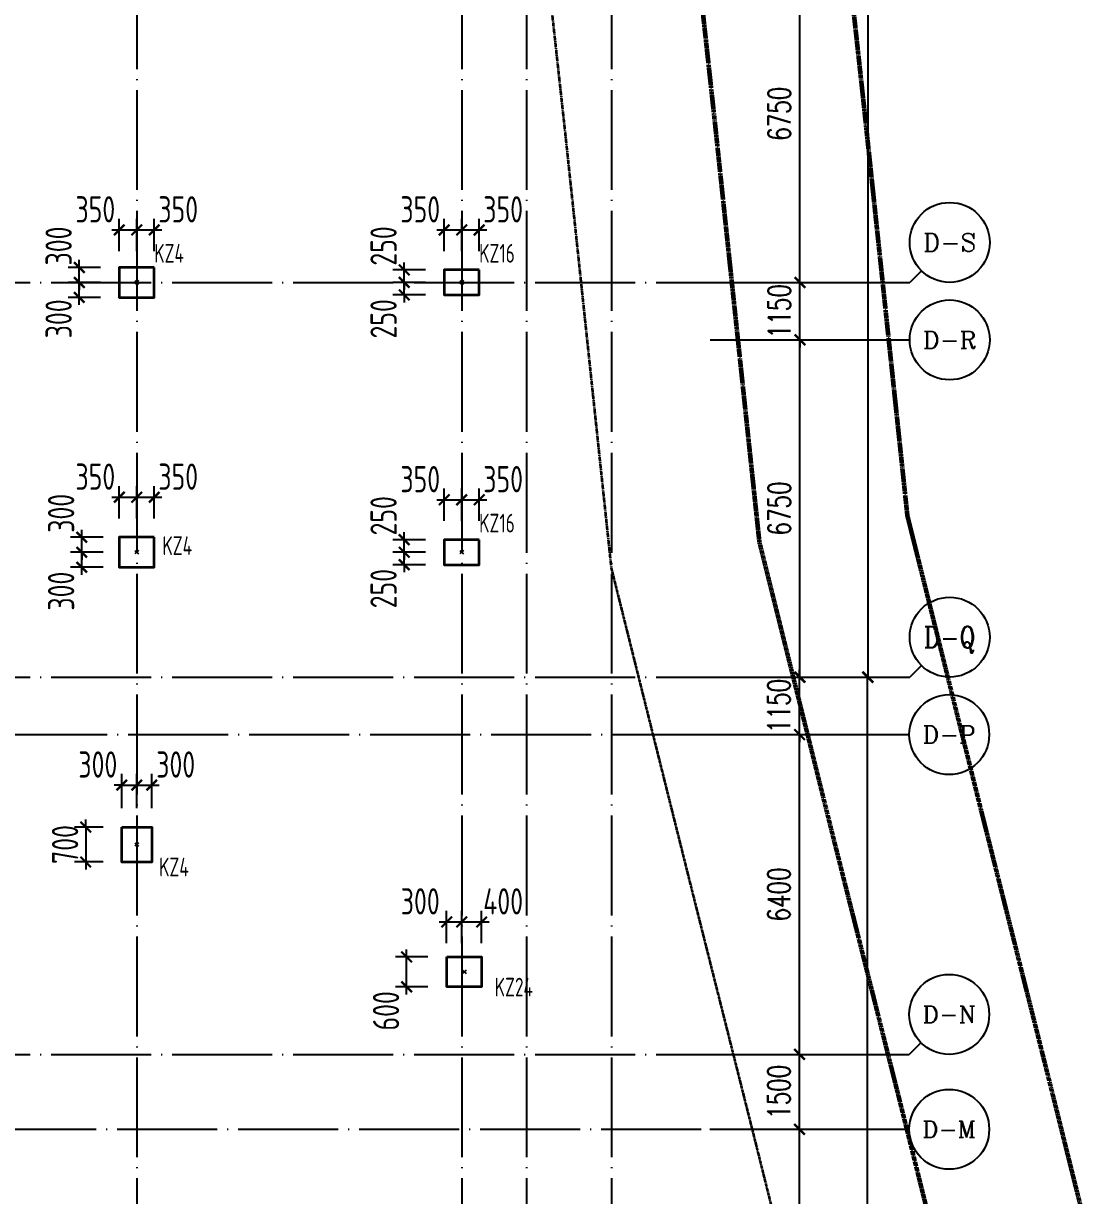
# Model space of a CAD drawing. Header units: millimetres. Extents: x 1089227 to 13101469, y 618865 to 10240562.
# Drawn here: x 1885669 to 1907056, y 4879936 to 4903395 of the extents above; entities that cross this region are included whole.
import ezdxf
from ezdxf.enums import TextEntityAlignment as Align

# ---------------------------------------------------------------- set-up
doc = ezdxf.new("R2010")
doc.units = ezdxf.units.MM
doc.header["$LTSCALE"] = 1000
doc.header["$PDMODE"] = 3
doc.header["$PDSIZE"] = 200
for name, pattern in [('A09-G-CTRL-用地红线+建筑退线_设计区$0$A02-G-MAIN-用地红线+退线_设计区$0$Redline1', [20, 10, -2, 2, -2, 2, -2]), ('A09-G-CTRL-用地红线+建筑退线_设计区$0$Controlline1', [12.8, 8, -1.6, 1.6, -1.6]), ('DOTE', [2.42, 2, -0.2, 0.02, -0.2])]:
    doc.linetypes.add(name, pattern=pattern)
doc.layers.get('0').update_dxf_attribs({"linetype": 'CONTINUOUS'})
doc.layers.get('Defpoints').update_dxf_attribs({"linetype": 'CONTINUOUS'})
for name, color, linetype, lineweight in [('A09-G-CTRL-用地红线+建筑退线_设计区$0$Z-REDL(用地红线)', 10, 'CONTINUOUS', 60), ('A09-G-CTRL-用地红线+建筑退线_设计区$0$Z-REDL-CTRL(建筑控制线)', 40, 'CONTINUOUS', 35), ('S-COLU', 30, 'CONTINUOUS', 0)]:
    doc.layers.add(name, color=color, linetype=linetype, lineweight=lineweight)
for name, color, linetype in [('AXIS', 3, 'CONTINUOUS'), ('AXIS_TEXT', 7, 'CONTINUOUS'), ('COLU_DIM', 3, 'CONTINUOUS'), ('COLU_NUM', 7, 'CONTINUOUS'), ('DOTE', 1, 'DOTE'), ('LWK-轴线-编号', 7, 'CONTINUOUS'), ('PUB_DIM', 3, 'CONTINUOUS'), ('单形心', 4, 'CONTINUOUS')]:
    doc.layers.add(name, color=color, linetype=linetype)
doc.styles.add('_TCH_AXIS', font='COMPLEX', dxfattribs={"bigfont": 'AllInOneBig.shx'})
doc.styles.add('_TCH_DIM_T3', font='SIMPLEX', dxfattribs={"width": 0.705882, "bigfont": 'AllInOneBig.shx'})
doc.styles.add('COMPLEX', font='COMPLEX', dxfattribs={"bigfont": 'AllInOneBig.shx'})
doc.styles.add('TSSD_Dimension', font='tssdeng.shx', dxfattribs={"width": 0.75, "bigfont": 'Hztxt.shx'})
doc.styles.add('TSSD_Label', font='Tssdeng.shx', dxfattribs={"width": 0.7, "bigfont": 'hztxt.shx'})
doc.dimstyles.new('_TCH_ARCH&&150', dxfattribs={"dimtxt": 446.25, "dimasz": 150, "dimexe": 375, "dimexo": 450, "dimgap": 189.375, "dimtad": 1, "dimdec": 0, "dimzin": 0, "dimdsep": 46, "dimtxsty": '_TCH_DIM_T3', "dimblk": 'ARCHTICK', "dimcen": 0.09, "dimclrt": 7, "dimazin": 2, "dimtfac": 1, "dimtdec": 0, "dimtix": 1, "dimtmove": 2, "dimatfit": 3, "dimfxl": 0, "dimtolj": 1, "dimtzin": 0, "dimarcsym": 0})
doc.dimstyles.new('TSSD_150_150', dxfattribs={"dimtxt": 525, "dimasz": 150, "dimexe": 225, "dimexo": 375, "dimgap": 150, "dimtad": 1, "dimdec": 0, "dimzin": 0, "dimdsep": 46, "dimtxsty": 'TSSD_Dimension', "dimblk": 'ARCHTICK', "dimblk1": 'ARCHTICK', "dimblk2": 'ARCHTICK', "dimcen": 0, "dimdle": 150, "dimclrt": 7, "dimadec": 0, "dimazin": 0, "dimtfac": 1, "dimtdec": 0, "dimtix": 1, "dimtmove": 2, "dimatfit": 3, "dimfxl": 0, "dimtolj": 1, "dimtzin": 0, "dimarcsym": 0})

# ---------------------------------------------------------------- blocks, each defined once
blk = doc.blocks.new('0323最综用地红线')
at = {"layer": 'A09-G-CTRL-用地红线+建筑退线_设计区$0$Z-REDL(用地红线)', "color": 1, "linetype": 'A09-G-CTRL-用地红线+建筑退线_设计区$0$A02-G-MAIN-用地红线+退线_设计区$0$Redline1', "ltscale": 0.0005}
for points in [[(8336291, 3619275), (8336618, 3616287), (8337494, 3608020), (8338970, 3602117), (8340239, 3597081), (8341550, 3591838), (8335781, 3582877), (8330535, 3581969), (8326294, 3581161), (8323721, 3580638), (8320774, 3580023)], [(8333308, 3618959), (8333635, 3615966), (8334533, 3607495), (8336060, 3601387), (8337330, 3596350), (8338325, 3592370), (8333971, 3585609), (8329999, 3584921), (8325714, 3584105), (8323115, 3583577), (8320150, 3582957), (8318566, 3582613), (8317232, 3582321), (8316203, 3582087), (8313986, 3581579), (8311482, 3580975), (8309963, 3580622)]]:
    blk.add_lwpolyline(points, dxfattribs=at)
at = {"layer": 'A09-G-CTRL-用地红线+建筑退线_设计区$0$Z-REDL-CTRL(建筑控制线)', "linetype": 'A09-G-CTRL-用地红线+建筑退线_设计区$0$Controlline1', "ltscale": 0.0005, "flags": 128}
blk.add_lwpolyline([(8299567, 3686108), (8326626, 3675265), (8336400, 3687495), (8338983, 3690878), (8341712, 3688883), (8341724, 3688834), (8348492, 3681996), (8336495, 3657264), (8335815, 3655857), (8334921, 3653765), (8334408, 3652495), (8333554, 3650188), (8332762, 3647815), (8332296, 3646270), (8331866, 3644682), (8331460, 3643007), (8331063, 3641145), (8330737, 3639422), (8330293, 3636480), (8330017, 3634043), (8329761, 3630317), (8329732, 3627942), (8329763, 3625708), (8329928, 3622644), (8330113, 3620704), (8330325, 3618642), (8330653, 3615645), (8331572, 3606971), (8333151, 3600656), (8334420, 3595620), (8335099, 3592902), (8332162, 3588340), (8329462, 3587873), (8325135, 3587049), (8322510, 3586515), (8319525, 3585891), (8317926, 3585544), (8316578, 3585249), (8315535, 3585011), (8313300, 3584499), (8310791, 3583894), (8309251, 3583537), (8305740, 3582637), (8303918, 3582156), (8302104, 3581668), (8299703, 3581012), (8297227, 3580315), (8295056, 3579682), (8292998, 3579074), (8290643, 3578358), (8288572, 3577710), (8287591, 3577398), (8286161, 3576940), (8284503, 3576401), (8282624, 3575767), (8281086, 3575247), (8278146, 3574222), (8273894, 3572680), (8272471, 3572149), (8271089, 3571640), (8267888, 3570407), (8264331, 3569000), (8260702, 3567515), (8258549, 3566609), (8254947, 3565066), (8252185, 3563832), (8250834, 3563232), (8249176, 3562470), (8247994, 3561930), (8245505, 3560754), (8242980, 3559544), (8239801, 3558013), (8237959, 3557076), (8235838, 3555996), (8233384, 3554698), (8228450, 3552051), (8226178, 3550787), (8222141, 3548504), (8215629, 3544667), (8213710, 3543497), (8193657, 3531175), (8180322, 3522990), (8166408, 3514440), (8156991, 3508658), (8151138, 3505062), (8142685, 3507267), (8121171, 3545747), (8120724, 3546549), (8120233, 3547383), (8119272, 3548967), (8118108, 3550752), (8117067, 3552244), (8115806, 3553970), (8115672, 3554140), (8146431, 3575790), (8162146, 3587599), (8162295, 3588125), (8199863, 3615253), (8204215, 3618404), (8231584, 3638167), (8260590, 3655826), (8295376, 3680010)], close=True, dxfattribs=at)
blk = doc.blocks.new('_AXISO')
blk.add_circle((0, 0), 0.5)
at = {"layer": 'AXIS_TEXT', "style": 'COMPLEX', "width": 1.041667}
blk.add_attdef('A', text='', height=0.56, dxfattribs=at).set_placement((-0.25, -0.28), (0.25, -0.28), align=Align.FIT)
blk = doc.blocks.new('_ArchTick')
at = {"color": 0, "linetype": 'ByBlock', "const_width": 0.3}
blk.add_lwpolyline([(-0.71, -0.71), (0.71, 0.71)], dxfattribs=at)
blk = doc.blocks.new('*D518')
at = {"layer": 'Defpoints', "color": 0, "transparency": 16777216}
for p in [(-418, 56050), (-241, 56050), (-418, 50550)]:
    blk.add_point(p, dxfattribs=at)
at = {"layer": 'PUB_DIM', "color": 0, "lineweight": -2, "transparency": 16777216}
for p, q in [((-241, 50550), (-241, 56050)), ((32, 56050), (134, 56050)), ((32, 50550), (134, 50550))]:
    blk.add_line(p, q, dxfattribs=at)
at = {"layer": 'PUB_DIM', "color": 0, "lineweight": -2, "transparency": 16777216, "xscale": 150, "yscale": 150, "zscale": 150}
for p, rotation in [((-241, 56050), 90), ((-241, 50550), 270)]:
    blk.add_blockref('_ArchTick', p, dxfattribs=dict(at, rotation=rotation))
at = {"layer": 'PUB_DIM', "color": 7, "transparency": 16777216, "insert": (-654, 53300), "char_height": 446.2, "attachment_point": 5, "rotation": 90, "style": '_TCH_DIM_T3'}
blk.add_mtext('\\A1;5500', dxfattribs=at)
blk = doc.blocks.new('*D519')
at = {"layer": 'Defpoints', "color": 0, "transparency": 16777216}
for p in [(-418, 57550), (-241, 57550), (-418, 56050)]:
    blk.add_point(p, dxfattribs=at)
at = {"layer": 'PUB_DIM', "color": 0, "lineweight": -2, "transparency": 16777216}
for p, q in [((-241, 56050), (-241, 57550)), ((32, 57550), (134, 57550)), ((32, 56050), (134, 56050))]:
    blk.add_line(p, q, dxfattribs=at)
at = {"layer": 'PUB_DIM', "color": 0, "lineweight": -2, "transparency": 16777216, "xscale": 150, "yscale": 150, "zscale": 150}
for p, rotation in [((-241, 57550), 90), ((-241, 56050), 270)]:
    blk.add_blockref('_ArchTick', p, dxfattribs=dict(at, rotation=rotation))
at = {"layer": 'PUB_DIM', "color": 7, "transparency": 16777216, "insert": (-654, 56800), "char_height": 446.2, "attachment_point": 5, "rotation": 90, "style": '_TCH_DIM_T3'}
blk.add_mtext('\\A1;1500', dxfattribs=at)
blk = doc.blocks.new('*D520')
at = {"layer": 'Defpoints', "color": 0, "transparency": 16777216}
for p in [(-418, 63950), (-241, 63950), (-418, 57550)]:
    blk.add_point(p, dxfattribs=at)
at = {"layer": 'PUB_DIM', "color": 0, "lineweight": -2, "transparency": 16777216}
for p, q in [((-241, 57550), (-241, 63950)), ((32, 63950), (134, 63950)), ((32, 57550), (134, 57550))]:
    blk.add_line(p, q, dxfattribs=at)
at = {"layer": 'PUB_DIM', "color": 0, "lineweight": -2, "transparency": 16777216, "xscale": 150, "yscale": 150, "zscale": 150}
for p, rotation in [((-241, 63950), 90), ((-241, 57550), 270)]:
    blk.add_blockref('_ArchTick', p, dxfattribs=dict(at, rotation=rotation))
at = {"layer": 'PUB_DIM', "color": 7, "transparency": 16777216, "insert": (-654, 60750), "char_height": 446.2, "attachment_point": 5, "rotation": 90, "style": '_TCH_DIM_T3'}
blk.add_mtext('\\A1;6400', dxfattribs=at)
blk = doc.blocks.new('*D521')
at = {"layer": 'Defpoints', "color": 0, "transparency": 16777216}
for p in [(-418, 65100), (-241, 65100), (-418, 63950)]:
    blk.add_point(p, dxfattribs=at)
at = {"layer": 'PUB_DIM', "color": 0, "lineweight": -2, "transparency": 16777216}
for p, q in [((-241, 65100), (-241, 65250)), ((-241, 63950), (-241, 65100)), ((32, 65100), (134, 65100)), ((-241, 63950), (-241, 63800)), ((32, 63950), (134, 63950))]:
    blk.add_line(p, q, dxfattribs=at)
at = {"layer": 'PUB_DIM', "color": 0, "lineweight": -2, "transparency": 16777216, "xscale": 150, "yscale": 150, "zscale": 150}
for p, rotation in [((-241, 65100), 270), ((-241, 63950), 90)]:
    blk.add_blockref('_ArchTick', p, dxfattribs=dict(at, rotation=rotation))
at = {"layer": 'PUB_DIM', "color": 7, "transparency": 16777216, "insert": (-654, 64525), "char_height": 446.2, "attachment_point": 5, "rotation": 90, "style": '_TCH_DIM_T3'}
blk.add_mtext('\\A1;1150', dxfattribs=at)
blk = doc.blocks.new('*D522')
at = {"layer": 'Defpoints', "color": 0, "transparency": 16777216}
for p in [(-408, 71850), (-232, 71850), (-408, 65100)]:
    blk.add_point(p, dxfattribs=at)
at = {"layer": 'PUB_DIM', "color": 0, "lineweight": -2, "transparency": 16777216}
for p, q in [((-232, 65100), (-232, 71850)), ((42, 71850), (143, 71850)), ((42, 65100), (143, 65100))]:
    blk.add_line(p, q, dxfattribs=at)
at = {"layer": 'PUB_DIM', "color": 0, "lineweight": -2, "transparency": 16777216, "xscale": 150, "yscale": 150, "zscale": 150}
for p, rotation in [((-232, 71850), 90), ((-232, 65100), 270)]:
    blk.add_blockref('_ArchTick', p, dxfattribs=dict(at, rotation=rotation))
at = {"layer": 'PUB_DIM', "color": 7, "transparency": 16777216, "insert": (-644, 68475), "char_height": 446.2, "attachment_point": 5, "rotation": 90, "style": '_TCH_DIM_T3'}
blk.add_mtext('\\A1;6750', dxfattribs=at)
blk = doc.blocks.new('*D523')
at = {"layer": 'Defpoints', "color": 0, "transparency": 16777216}
for p in [(-408, 73000), (-232, 73000), (-408, 71850)]:
    blk.add_point(p, dxfattribs=at)
at = {"layer": 'PUB_DIM', "color": 0, "lineweight": -2, "transparency": 16777216}
for p, q in [((-232, 73000), (-232, 73150)), ((-232, 71850), (-232, 73000)), ((42, 73000), (143, 73000)), ((-232, 71850), (-232, 71700)), ((42, 71850), (143, 71850))]:
    blk.add_line(p, q, dxfattribs=at)
at = {"layer": 'PUB_DIM', "color": 0, "lineweight": -2, "transparency": 16777216, "xscale": 150, "yscale": 150, "zscale": 150}
for p, rotation in [((-232, 73000), 270), ((-232, 71850), 90)]:
    blk.add_blockref('_ArchTick', p, dxfattribs=dict(at, rotation=rotation))
at = {"layer": 'PUB_DIM', "color": 7, "transparency": 16777216, "insert": (-644, 72425), "char_height": 446.2, "attachment_point": 5, "rotation": 90, "style": '_TCH_DIM_T3'}
blk.add_mtext('\\A1;1150', dxfattribs=at)
blk = doc.blocks.new('*D524')
at = {"layer": 'Defpoints', "color": 0, "transparency": 16777216}
for p in [(-408, 79750), (-232, 79750), (-408, 73000)]:
    blk.add_point(p, dxfattribs=at)
at = {"layer": 'PUB_DIM', "color": 0, "lineweight": -2, "transparency": 16777216}
for p, q in [((-232, 73000), (-232, 79750)), ((42, 79750), (143, 79750)), ((42, 73000), (143, 73000))]:
    blk.add_line(p, q, dxfattribs=at)
at = {"layer": 'PUB_DIM', "color": 0, "lineweight": -2, "transparency": 16777216, "xscale": 150, "yscale": 150, "zscale": 150}
for p, rotation in [((-232, 79750), 90), ((-232, 73000), 270)]:
    blk.add_blockref('_ArchTick', p, dxfattribs=dict(at, rotation=rotation))
at = {"layer": 'PUB_DIM', "color": 7, "transparency": 16777216, "insert": (-644, 76375), "char_height": 446.2, "attachment_point": 5, "rotation": 90, "style": '_TCH_DIM_T3'}
blk.add_mtext('\\A1;6750', dxfattribs=at)
blk = doc.blocks.new('*D398')
at = {"layer": 'Defpoints', "color": 0, "transparency": 16777216}
for p in [(-2027, 112500), (1129, 112500), (-2027, 65100)]:
    blk.add_point(p, dxfattribs=at)
at = {"layer": 'PUB_DIM', "color": 0, "lineweight": -2, "transparency": 16777216}
for p, q in [((-1577, 112500), (1504, 112500)), ((1129, 65100), (1129, 112500)), ((-1577, 65100), (1504, 65100))]:
    blk.add_line(p, q, dxfattribs=at)
at = {"layer": 'PUB_DIM', "color": 0, "lineweight": -2, "transparency": 16777216, "xscale": 150, "yscale": 150, "zscale": 150}
for p, rotation in [((1129, 112500), 90), ((1129, 65100), 270)]:
    blk.add_blockref('_ArchTick', p, dxfattribs=dict(at, rotation=rotation))
at = {"layer": 'PUB_DIM', "color": 7, "transparency": 16777216, "insert": (717, 88800), "char_height": 446.2, "attachment_point": 5, "rotation": 90, "style": '_TCH_DIM_T3'}
blk.add_mtext('\\A1;47400', dxfattribs=at)
blk = doc.blocks.new('*D533')
at = {"layer": 'Defpoints', "color": 0, "transparency": 16777216}
for p in [(-2037, 65100), (1120, 65100), (-2037, 42650)]:
    blk.add_point(p, dxfattribs=at)
at = {"layer": 'PUB_DIM', "color": 0, "lineweight": -2, "transparency": 16777216}
for p, q in [((-1587, 65100), (1495, 65100)), ((1120, 42650), (1120, 65100)), ((-1587, 42650), (1495, 42650))]:
    blk.add_line(p, q, dxfattribs=at)
at = {"layer": 'PUB_DIM', "color": 0, "lineweight": -2, "transparency": 16777216, "xscale": 150, "yscale": 150, "zscale": 150}
for p, rotation in [((1120, 65100), 90), ((1120, 42650), 270)]:
    blk.add_blockref('_ArchTick', p, dxfattribs=dict(at, rotation=rotation))
at = {"layer": 'PUB_DIM', "color": 7, "transparency": 16777216, "insert": (707, 53875), "char_height": 446.2, "attachment_point": 5, "rotation": 90, "style": '_TCH_DIM_T3'}
blk.add_mtext('\\A1;22450', dxfattribs=at)
blk = doc.blocks.new('BANWANG_XINGXIN')
at = {"color": 0}
for points in [[(0.71, 0.71), (-0.71, -0.71)], [(-0.71, 0.71), (0.71, -0.71)]]:
    blk.add_lwpolyline(points, dxfattribs=at)
blk = doc.blocks.new('*D1377')
at = {"layer": 'COLU_DIM', "color": 0, "lineweight": -2, "transparency": 16777216}
for p, q in [((1894135, 4884987), (1894135, 4885637)), ((1894436, 4884987), (1894436, 4885637)), ((1893985, 4885412), (1894586, 4885412))]:
    blk.add_line(p, q, dxfattribs=at)
at = {"layer": 'Defpoints', "color": 0, "transparency": 16777216}
for p in [(1894436, 4885412), (1894135, 4884612), (1894436, 4884612)]:
    blk.add_point(p, dxfattribs=at)
at = {"layer": 'COLU_DIM', "color": 0, "lineweight": -2, "transparency": 16777216, "xscale": 150, "yscale": 150, "zscale": 150, "rotation": 180}
blk.add_blockref('_ArchTick', (1894135, 4885412), dxfattribs=at)
at = {"layer": 'COLU_DIM', "color": 0, "lineweight": -2, "transparency": 16777216, "xscale": 150, "yscale": 150, "zscale": 150}
blk.add_blockref('_ArchTick', (1894436, 4885412), dxfattribs=at)
at = {"layer": 'COLU_DIM', "color": 7, "transparency": 16777216, "insert": (1893607, 4885824), "char_height": 525, "attachment_point": 5, "style": 'TSSD_Dimension'}
blk.add_mtext('\\A1;300', dxfattribs=at)
blk = doc.blocks.new('*D1378')
at = {"layer": 'COLU_DIM', "color": 0, "lineweight": -2, "transparency": 16777216}
for p, q in [((1894436, 4884987), (1894436, 4885637)), ((1894835, 4884987), (1894835, 4885637)), ((1894286, 4885412), (1894985, 4885412))]:
    blk.add_line(p, q, dxfattribs=at)
at = {"layer": 'Defpoints', "color": 0, "transparency": 16777216}
for p in [(1894835, 4885412), (1894436, 4884612), (1894835, 4884612)]:
    blk.add_point(p, dxfattribs=at)
at = {"layer": 'COLU_DIM', "color": 0, "lineweight": -2, "transparency": 16777216, "xscale": 150, "yscale": 150, "zscale": 150, "rotation": 180}
blk.add_blockref('_ArchTick', (1894436, 4885412), dxfattribs=at)
at = {"layer": 'COLU_DIM', "color": 0, "lineweight": -2, "transparency": 16777216, "xscale": 150, "yscale": 150, "zscale": 150}
blk.add_blockref('_ArchTick', (1894835, 4885412), dxfattribs=at)
at = {"layer": 'COLU_DIM', "color": 7, "transparency": 16777216, "insert": (1895265, 4885824), "char_height": 525, "attachment_point": 5, "style": 'TSSD_Dimension'}
blk.add_mtext('\\A1;400', dxfattribs=at)
blk = doc.blocks.new('*D1382')
at = {"layer": 'COLU_DIM', "color": 0, "lineweight": -2, "transparency": 16777216}
for p, q in [((1887586, 4893487), (1887586, 4894137)), ((1887936, 4893487), (1887936, 4894137)), ((1887436, 4893912), (1888086, 4893912))]:
    blk.add_line(p, q, dxfattribs=at)
at = {"layer": 'Defpoints', "color": 0, "transparency": 16777216}
for p in [(1887936, 4893912), (1887586, 4893112), (1887936, 4893112)]:
    blk.add_point(p, dxfattribs=at)
at = {"layer": 'COLU_DIM', "color": 0, "lineweight": -2, "transparency": 16777216, "xscale": 150, "yscale": 150, "zscale": 150, "rotation": 180}
blk.add_blockref('_ArchTick', (1887586, 4893912), dxfattribs=at)
at = {"layer": 'COLU_DIM', "color": 0, "lineweight": -2, "transparency": 16777216, "xscale": 150, "yscale": 150, "zscale": 150}
blk.add_blockref('_ArchTick', (1887936, 4893912), dxfattribs=at)
at = {"layer": 'COLU_DIM', "color": 7, "transparency": 16777216, "insert": (1887107, 4894324), "char_height": 525, "attachment_point": 5, "style": 'TSSD_Dimension'}
blk.add_mtext('\\A1;350', dxfattribs=at)
blk = doc.blocks.new('*D1383')
at = {"layer": 'COLU_DIM', "color": 0, "lineweight": -2, "transparency": 16777216}
for p, q in [((1887936, 4893487), (1887936, 4894137)), ((1888286, 4893487), (1888286, 4894137)), ((1887786, 4893912), (1888436, 4893912))]:
    blk.add_line(p, q, dxfattribs=at)
at = {"layer": 'Defpoints', "color": 0, "transparency": 16777216}
for p in [(1888286, 4893912), (1887936, 4893112), (1888286, 4893112)]:
    blk.add_point(p, dxfattribs=at)
at = {"layer": 'COLU_DIM', "color": 0, "lineweight": -2, "transparency": 16777216, "xscale": 150, "yscale": 150, "zscale": 150, "rotation": 180}
blk.add_blockref('_ArchTick', (1887936, 4893912), dxfattribs=at)
at = {"layer": 'COLU_DIM', "color": 0, "lineweight": -2, "transparency": 16777216, "xscale": 150, "yscale": 150, "zscale": 150}
blk.add_blockref('_ArchTick', (1888286, 4893912), dxfattribs=at)
at = {"layer": 'COLU_DIM', "color": 7, "transparency": 16777216, "insert": (1888765, 4894324), "char_height": 525, "attachment_point": 5, "style": 'TSSD_Dimension'}
blk.add_mtext('\\A1;350', dxfattribs=at)
blk = doc.blocks.new('*D1384')
at = {"layer": 'COLU_DIM', "color": 0, "lineweight": -2, "transparency": 16777216}
for p, q in [((1887261, 4892812), (1886611, 4892812)), ((1886836, 4892362), (1886836, 4892962)), ((1887261, 4892512), (1886611, 4892512))]:
    blk.add_line(p, q, dxfattribs=at)
at = {"layer": 'Defpoints', "color": 0, "transparency": 16777216}
for p in [(1886836, 4892812), (1887636, 4892812), (1887636, 4892512)]:
    blk.add_point(p, dxfattribs=at)
at = {"layer": 'COLU_DIM', "color": 0, "lineweight": -2, "transparency": 16777216, "xscale": 150, "yscale": 150, "zscale": 150}
for p, rotation in [((1886836, 4892812), 90), ((1886836, 4892512), 270)]:
    blk.add_blockref('_ArchTick', p, dxfattribs=dict(at, rotation=rotation))
at = {"layer": 'COLU_DIM', "color": 7, "transparency": 16777216, "insert": (1886423, 4892033), "char_height": 525, "attachment_point": 5, "rotation": 90, "style": 'TSSD_Dimension'}
blk.add_mtext('\\A1;300', dxfattribs=at)
blk = doc.blocks.new('*D1385')
at = {"layer": 'COLU_DIM', "color": 0, "lineweight": -2, "transparency": 16777216}
for p, q in [((1886836, 4893112), (1886836, 4893262)), ((1887261, 4893112), (1886611, 4893112)), ((1886836, 4892812), (1886836, 4893112)), ((1887261, 4892812), (1886611, 4892812)), ((1886836, 4892812), (1886836, 4892662))]:
    blk.add_line(p, q, dxfattribs=at)
at = {"layer": 'Defpoints', "color": 0, "transparency": 16777216}
for p in [(1886836, 4893112), (1887636, 4893112), (1887636, 4892812)]:
    blk.add_point(p, dxfattribs=at)
at = {"layer": 'COLU_DIM', "color": 0, "lineweight": -2, "transparency": 16777216, "xscale": 150, "yscale": 150, "zscale": 150}
for p, rotation in [((1886836, 4893112), 270), ((1886836, 4892812), 90)]:
    blk.add_blockref('_ArchTick', p, dxfattribs=dict(at, rotation=rotation))
at = {"layer": 'COLU_DIM', "color": 7, "transparency": 16777216, "insert": (1886423, 4893591), "char_height": 525, "attachment_point": 5, "rotation": 90, "style": 'TSSD_Dimension'}
blk.add_mtext('\\A1;300', dxfattribs=at)
blk = doc.blocks.new('*D1388')
at = {"layer": 'COLU_DIM', "color": 0, "lineweight": -2, "transparency": 16777216}
for p, q in [((1887211, 4898212), (1886561, 4898212)), ((1886786, 4897762), (1886786, 4898362)), ((1887211, 4897912), (1886561, 4897912))]:
    blk.add_line(p, q, dxfattribs=at)
at = {"layer": 'Defpoints', "color": 0, "transparency": 16777216}
for p in [(1886786, 4898212), (1887586, 4898212), (1887586, 4897912)]:
    blk.add_point(p, dxfattribs=at)
at = {"layer": 'COLU_DIM', "color": 0, "lineweight": -2, "transparency": 16777216, "xscale": 150, "yscale": 150, "zscale": 150}
for p, rotation in [((1886786, 4898212), 90), ((1886786, 4897912), 270)]:
    blk.add_blockref('_ArchTick', p, dxfattribs=dict(at, rotation=rotation))
at = {"layer": 'COLU_DIM', "color": 7, "transparency": 16777216, "insert": (1886373, 4897483), "char_height": 525, "attachment_point": 5, "rotation": 90, "style": 'TSSD_Dimension'}
blk.add_mtext('\\A1;300', dxfattribs=at)
blk = doc.blocks.new('*D1389')
at = {"layer": 'COLU_DIM', "color": 0, "lineweight": -2, "transparency": 16777216}
for p, q in [((1886786, 4898512), (1886786, 4898662)), ((1887211, 4898512), (1886561, 4898512)), ((1886786, 4898212), (1886786, 4898512)), ((1887211, 4898212), (1886561, 4898212)), ((1886786, 4898212), (1886786, 4898062))]:
    blk.add_line(p, q, dxfattribs=at)
at = {"layer": 'Defpoints', "color": 0, "transparency": 16777216}
for p in [(1886786, 4898512), (1887586, 4898512), (1887586, 4898212)]:
    blk.add_point(p, dxfattribs=at)
at = {"layer": 'COLU_DIM', "color": 0, "lineweight": -2, "transparency": 16777216, "xscale": 150, "yscale": 150, "zscale": 150}
for p, rotation in [((1886786, 4898512), 270), ((1886786, 4898212), 90)]:
    blk.add_blockref('_ArchTick', p, dxfattribs=dict(at, rotation=rotation))
at = {"layer": 'COLU_DIM', "color": 7, "transparency": 16777216, "insert": (1886373, 4898941), "char_height": 525, "attachment_point": 5, "rotation": 90, "style": 'TSSD_Dimension'}
blk.add_mtext('\\A1;300', dxfattribs=at)
blk = doc.blocks.new('*D1390')
at = {"layer": 'COLU_DIM', "color": 0, "lineweight": -2, "transparency": 16777216}
for p, q in [((1887586, 4898837), (1887586, 4899487)), ((1887936, 4898837), (1887936, 4899487)), ((1887436, 4899262), (1888086, 4899262))]:
    blk.add_line(p, q, dxfattribs=at)
at = {"layer": 'Defpoints', "color": 0, "transparency": 16777216}
for p in [(1887936, 4899262), (1887586, 4898462), (1887936, 4898462)]:
    blk.add_point(p, dxfattribs=at)
at = {"layer": 'COLU_DIM', "color": 0, "lineweight": -2, "transparency": 16777216, "xscale": 150, "yscale": 150, "zscale": 150, "rotation": 180}
blk.add_blockref('_ArchTick', (1887586, 4899262), dxfattribs=at)
at = {"layer": 'COLU_DIM', "color": 0, "lineweight": -2, "transparency": 16777216, "xscale": 150, "yscale": 150, "zscale": 150}
blk.add_blockref('_ArchTick', (1887936, 4899262), dxfattribs=at)
at = {"layer": 'COLU_DIM', "color": 7, "transparency": 16777216, "insert": (1887107, 4899674), "char_height": 525, "attachment_point": 5, "style": 'TSSD_Dimension'}
blk.add_mtext('\\A1;350', dxfattribs=at)
blk = doc.blocks.new('*D1391')
at = {"layer": 'COLU_DIM', "color": 0, "lineweight": -2, "transparency": 16777216}
for p, q in [((1887936, 4898837), (1887936, 4899487)), ((1888286, 4898837), (1888286, 4899487)), ((1887786, 4899262), (1888436, 4899262))]:
    blk.add_line(p, q, dxfattribs=at)
at = {"layer": 'Defpoints', "color": 0, "transparency": 16777216}
for p in [(1888286, 4899262), (1887936, 4898462), (1888286, 4898462)]:
    blk.add_point(p, dxfattribs=at)
at = {"layer": 'COLU_DIM', "color": 0, "lineweight": -2, "transparency": 16777216, "xscale": 150, "yscale": 150, "zscale": 150, "rotation": 180}
blk.add_blockref('_ArchTick', (1887936, 4899262), dxfattribs=at)
at = {"layer": 'COLU_DIM', "color": 0, "lineweight": -2, "transparency": 16777216, "xscale": 150, "yscale": 150, "zscale": 150}
blk.add_blockref('_ArchTick', (1888286, 4899262), dxfattribs=at)
at = {"layer": 'COLU_DIM', "color": 7, "transparency": 16777216, "insert": (1888765, 4899674), "char_height": 525, "attachment_point": 5, "style": 'TSSD_Dimension'}
blk.add_mtext('\\A1;350', dxfattribs=at)
blk = doc.blocks.new('*D1408')
at = {"layer": 'COLU_DIM', "color": 0, "lineweight": -2, "transparency": 16777216}
for p, q in [((1893711, 4898212), (1893061, 4898212)), ((1893286, 4898212), (1893286, 4898362)), ((1893286, 4897962), (1893286, 4898212)), ((1893711, 4897962), (1893061, 4897962)), ((1893286, 4897962), (1893286, 4897812))]:
    blk.add_line(p, q, dxfattribs=at)
at = {"layer": 'Defpoints', "color": 0, "transparency": 16777216}
for p in [(1893286, 4898212), (1894086, 4898212), (1894086, 4897962)]:
    blk.add_point(p, dxfattribs=at)
at = {"layer": 'COLU_DIM', "color": 0, "lineweight": -2, "transparency": 16777216, "xscale": 150, "yscale": 150, "zscale": 150}
for p, rotation in [((1893286, 4898212), 270), ((1893286, 4897962), 90)]:
    blk.add_blockref('_ArchTick', p, dxfattribs=dict(at, rotation=rotation))
at = {"layer": 'COLU_DIM', "color": 7, "transparency": 16777216, "insert": (1892873, 4897483), "char_height": 525, "attachment_point": 5, "rotation": 90, "style": 'TSSD_Dimension'}
blk.add_mtext('\\A1;250', dxfattribs=at)
blk = doc.blocks.new('*D1409')
at = {"layer": 'COLU_DIM', "color": 0, "lineweight": -2, "transparency": 16777216}
for p, q in [((1893711, 4898462), (1893061, 4898462)), ((1893286, 4898462), (1893286, 4898612)), ((1893286, 4898212), (1893286, 4898462)), ((1893711, 4898212), (1893061, 4898212)), ((1893286, 4898212), (1893286, 4898062))]:
    blk.add_line(p, q, dxfattribs=at)
at = {"layer": 'Defpoints', "color": 0, "transparency": 16777216}
for p in [(1893286, 4898462), (1894086, 4898462), (1894086, 4898212)]:
    blk.add_point(p, dxfattribs=at)
at = {"layer": 'COLU_DIM', "color": 0, "lineweight": -2, "transparency": 16777216, "xscale": 150, "yscale": 150, "zscale": 150}
for p, rotation in [((1893286, 4898462), 270), ((1893286, 4898212), 90)]:
    blk.add_blockref('_ArchTick', p, dxfattribs=dict(at, rotation=rotation))
at = {"layer": 'COLU_DIM', "color": 7, "transparency": 16777216, "insert": (1892873, 4898941), "char_height": 525, "attachment_point": 5, "rotation": 90, "style": 'TSSD_Dimension'}
blk.add_mtext('\\A1;250', dxfattribs=at)
blk = doc.blocks.new('*D1410')
at = {"layer": 'COLU_DIM', "color": 0, "lineweight": -2, "transparency": 16777216}
for p, q in [((1894086, 4898837), (1894086, 4899487)), ((1894436, 4898837), (1894436, 4899487)), ((1893936, 4899262), (1894586, 4899262))]:
    blk.add_line(p, q, dxfattribs=at)
at = {"layer": 'Defpoints', "color": 0, "transparency": 16777216}
for p in [(1894436, 4899262), (1894086, 4898462), (1894436, 4898462)]:
    blk.add_point(p, dxfattribs=at)
at = {"layer": 'COLU_DIM', "color": 0, "lineweight": -2, "transparency": 16777216, "xscale": 150, "yscale": 150, "zscale": 150, "rotation": 180}
blk.add_blockref('_ArchTick', (1894086, 4899262), dxfattribs=at)
at = {"layer": 'COLU_DIM', "color": 0, "lineweight": -2, "transparency": 16777216, "xscale": 150, "yscale": 150, "zscale": 150}
blk.add_blockref('_ArchTick', (1894436, 4899262), dxfattribs=at)
at = {"layer": 'COLU_DIM', "color": 7, "transparency": 16777216, "insert": (1893607, 4899674), "char_height": 525, "attachment_point": 5, "style": 'TSSD_Dimension'}
blk.add_mtext('\\A1;350', dxfattribs=at)
blk = doc.blocks.new('*D1411')
at = {"layer": 'COLU_DIM', "color": 0, "lineweight": -2, "transparency": 16777216}
for p, q in [((1894436, 4898837), (1894436, 4899487)), ((1894786, 4898837), (1894786, 4899487)), ((1894286, 4899262), (1894936, 4899262))]:
    blk.add_line(p, q, dxfattribs=at)
at = {"layer": 'Defpoints', "color": 0, "transparency": 16777216}
for p in [(1894786, 4899262), (1894436, 4898462), (1894786, 4898462)]:
    blk.add_point(p, dxfattribs=at)
at = {"layer": 'COLU_DIM', "color": 0, "lineweight": -2, "transparency": 16777216, "xscale": 150, "yscale": 150, "zscale": 150, "rotation": 180}
blk.add_blockref('_ArchTick', (1894436, 4899262), dxfattribs=at)
at = {"layer": 'COLU_DIM', "color": 0, "lineweight": -2, "transparency": 16777216, "xscale": 150, "yscale": 150, "zscale": 150}
blk.add_blockref('_ArchTick', (1894786, 4899262), dxfattribs=at)
at = {"layer": 'COLU_DIM', "color": 7, "transparency": 16777216, "insert": (1895265, 4899674), "char_height": 525, "attachment_point": 5, "style": 'TSSD_Dimension'}
blk.add_mtext('\\A1;350', dxfattribs=at)
blk = doc.blocks.new('*D953')
at = {"layer": 'COLU_DIM', "color": 0, "lineweight": -2, "transparency": 16777216}
for p, q in [((1893711, 4892812), (1893061, 4892812)), ((1893286, 4892812), (1893286, 4892962)), ((1893286, 4892562), (1893286, 4892812)), ((1893711, 4892562), (1893061, 4892562)), ((1893286, 4892562), (1893286, 4892412))]:
    blk.add_line(p, q, dxfattribs=at)
at = {"layer": 'Defpoints', "color": 0, "transparency": 16777216}
for p in [(1893286, 4892812), (1894086, 4892812), (1894086, 4892562)]:
    blk.add_point(p, dxfattribs=at)
at = {"layer": 'COLU_DIM', "color": 0, "lineweight": -2, "transparency": 16777216, "xscale": 150, "yscale": 150, "zscale": 150}
for p, rotation in [((1893286, 4892812), 270), ((1893286, 4892562), 90)]:
    blk.add_blockref('_ArchTick', p, dxfattribs=dict(at, rotation=rotation))
at = {"layer": 'COLU_DIM', "color": 7, "transparency": 16777216, "insert": (1892873, 4892083), "char_height": 525, "attachment_point": 5, "rotation": 90, "style": 'TSSD_Dimension'}
blk.add_mtext('\\A1;250', dxfattribs=at)
blk = doc.blocks.new('*D954')
at = {"layer": 'COLU_DIM', "color": 0, "lineweight": -2, "transparency": 16777216}
for p, q in [((1893711, 4893062), (1893061, 4893062)), ((1893286, 4893062), (1893286, 4893212)), ((1893286, 4892812), (1893286, 4893062)), ((1893711, 4892812), (1893061, 4892812)), ((1893286, 4892812), (1893286, 4892662))]:
    blk.add_line(p, q, dxfattribs=at)
at = {"layer": 'Defpoints', "color": 0, "transparency": 16777216}
for p in [(1893286, 4893062), (1894086, 4893062), (1894086, 4892812)]:
    blk.add_point(p, dxfattribs=at)
at = {"layer": 'COLU_DIM', "color": 0, "lineweight": -2, "transparency": 16777216, "xscale": 150, "yscale": 150, "zscale": 150}
for p, rotation in [((1893286, 4893062), 270), ((1893286, 4892812), 90)]:
    blk.add_blockref('_ArchTick', p, dxfattribs=dict(at, rotation=rotation))
at = {"layer": 'COLU_DIM', "color": 7, "transparency": 16777216, "insert": (1892873, 4893541), "char_height": 525, "attachment_point": 5, "rotation": 90, "style": 'TSSD_Dimension'}
blk.add_mtext('\\A1;250', dxfattribs=at)
blk = doc.blocks.new('*D955')
at = {"layer": 'COLU_DIM', "color": 0, "lineweight": -2, "transparency": 16777216}
for p, q in [((1894086, 4893437), (1894086, 4894087)), ((1894436, 4893437), (1894436, 4894087)), ((1893936, 4893862), (1894586, 4893862))]:
    blk.add_line(p, q, dxfattribs=at)
at = {"layer": 'Defpoints', "color": 0, "transparency": 16777216}
for p in [(1894436, 4893862), (1894086, 4893062), (1894436, 4893062)]:
    blk.add_point(p, dxfattribs=at)
at = {"layer": 'COLU_DIM', "color": 0, "lineweight": -2, "transparency": 16777216, "xscale": 150, "yscale": 150, "zscale": 150, "rotation": 180}
blk.add_blockref('_ArchTick', (1894086, 4893862), dxfattribs=at)
at = {"layer": 'COLU_DIM', "color": 0, "lineweight": -2, "transparency": 16777216, "xscale": 150, "yscale": 150, "zscale": 150}
blk.add_blockref('_ArchTick', (1894436, 4893862), dxfattribs=at)
at = {"layer": 'COLU_DIM', "color": 7, "transparency": 16777216, "insert": (1893607, 4894274), "char_height": 525, "attachment_point": 5, "style": 'TSSD_Dimension'}
blk.add_mtext('\\A1;350', dxfattribs=at)
blk = doc.blocks.new('*D956')
at = {"layer": 'COLU_DIM', "color": 0, "lineweight": -2, "transparency": 16777216}
for p, q in [((1894436, 4893437), (1894436, 4894087)), ((1894786, 4893437), (1894786, 4894087)), ((1894286, 4893862), (1894936, 4893862))]:
    blk.add_line(p, q, dxfattribs=at)
at = {"layer": 'Defpoints', "color": 0, "transparency": 16777216}
for p in [(1894786, 4893862), (1894436, 4893062), (1894786, 4893062)]:
    blk.add_point(p, dxfattribs=at)
at = {"layer": 'COLU_DIM', "color": 0, "lineweight": -2, "transparency": 16777216, "xscale": 150, "yscale": 150, "zscale": 150, "rotation": 180}
blk.add_blockref('_ArchTick', (1894436, 4893862), dxfattribs=at)
at = {"layer": 'COLU_DIM', "color": 0, "lineweight": -2, "transparency": 16777216, "xscale": 150, "yscale": 150, "zscale": 150}
blk.add_blockref('_ArchTick', (1894786, 4893862), dxfattribs=at)
at = {"layer": 'COLU_DIM', "color": 7, "transparency": 16777216, "insert": (1895265, 4894274), "char_height": 525, "attachment_point": 5, "style": 'TSSD_Dimension'}
blk.add_mtext('\\A1;350', dxfattribs=at)
blk = doc.blocks.new('*D968')
at = {"layer": 'COLU_DIM', "color": 0, "lineweight": -2, "transparency": 16777216}
for p, q in [((1887936, 4887687), (1887936, 4888376)), ((1888236, 4887687), (1888236, 4888376)), ((1887786, 4888151), (1888386, 4888151))]:
    blk.add_line(p, q, dxfattribs=at)
at = {"layer": 'Defpoints', "color": 0, "transparency": 16777216}
for p in [(1888236, 4888151), (1887936, 4887312), (1888236, 4887312)]:
    blk.add_point(p, dxfattribs=at)
at = {"layer": 'COLU_DIM', "color": 0, "lineweight": -2, "transparency": 16777216, "xscale": 150, "yscale": 150, "zscale": 150, "rotation": 180}
blk.add_blockref('_ArchTick', (1887936, 4888151), dxfattribs=at)
at = {"layer": 'COLU_DIM', "color": 0, "lineweight": -2, "transparency": 16777216, "xscale": 150, "yscale": 150, "zscale": 150}
blk.add_blockref('_ArchTick', (1888236, 4888151), dxfattribs=at)
at = {"layer": 'COLU_DIM', "color": 7, "transparency": 16777216, "insert": (1888715, 4888563), "char_height": 525, "attachment_point": 5, "style": 'TSSD_Dimension'}
blk.add_mtext('\\A1;300', dxfattribs=at)
blk = doc.blocks.new('*D969')
at = {"layer": 'COLU_DIM', "color": 0, "lineweight": -2, "transparency": 16777216}
for p, q in [((1887636, 4887687), (1887636, 4888376)), ((1887936, 4887687), (1887936, 4888376)), ((1887636, 4888151), (1887486, 4888151)), ((1887636, 4888151), (1887936, 4888151)), ((1887936, 4888151), (1888086, 4888151))]:
    blk.add_line(p, q, dxfattribs=at)
at = {"layer": 'Defpoints', "color": 0, "transparency": 16777216}
for p in [(1887936, 4888151), (1887636, 4887312), (1887936, 4887312)]:
    blk.add_point(p, dxfattribs=at)
at = {"layer": 'COLU_DIM', "color": 0, "lineweight": -2, "transparency": 16777216, "xscale": 150, "yscale": 150, "zscale": 150}
blk.add_blockref('_ArchTick', (1887636, 4888151), dxfattribs=at)
at = {"layer": 'COLU_DIM', "color": 0, "lineweight": -2, "transparency": 16777216, "xscale": 150, "yscale": 150, "zscale": 150, "rotation": 180}
blk.add_blockref('_ArchTick', (1887936, 4888151), dxfattribs=at)
at = {"layer": 'COLU_DIM', "color": 7, "transparency": 16777216, "insert": (1887157, 4888563), "char_height": 525, "attachment_point": 5, "style": 'TSSD_Dimension'}
blk.add_mtext('\\A1;300', dxfattribs=at)
blk = doc.blocks.new('*D970')
at = {"layer": 'COLU_DIM', "color": 0, "lineweight": -2, "transparency": 16777216}
for p, q in [((1886914, 4887312), (1886914, 4887462)), ((1887261, 4887312), (1886689, 4887312)), ((1886914, 4887312), (1886914, 4886612)), ((1887261, 4886612), (1886689, 4886612)), ((1886914, 4886612), (1886914, 4886462))]:
    blk.add_line(p, q, dxfattribs=at)
at = {"layer": 'Defpoints', "color": 0, "transparency": 16777216}
for p in [(1887636, 4887312), (1886914, 4886612), (1887636, 4886612)]:
    blk.add_point(p, dxfattribs=at)
at = {"layer": 'COLU_DIM', "color": 0, "lineweight": -2, "transparency": 16777216, "xscale": 150, "yscale": 150, "zscale": 150}
for p, rotation in [((1886914, 4887312), 270), ((1886914, 4886612), 90)]:
    blk.add_blockref('_ArchTick', p, dxfattribs=dict(at, rotation=rotation))
at = {"layer": 'COLU_DIM', "color": 7, "transparency": 16777216, "insert": (1886502, 4886962), "char_height": 525, "attachment_point": 5, "rotation": 90, "style": 'TSSD_Dimension'}
blk.add_mtext('\\A1;700', dxfattribs=at)
blk = doc.blocks.new('*D964')
at = {"layer": 'COLU_DIM', "color": 0, "lineweight": -2, "transparency": 16777216}
for p, q in [((1893335, 4883962), (1893335, 4884862)), ((1893760, 4884712), (1893110, 4884712)), ((1893760, 4884112), (1893110, 4884112))]:
    blk.add_line(p, q, dxfattribs=at)
at = {"layer": 'Defpoints', "color": 0, "transparency": 16777216}
for p in [(1893335, 4884712), (1894135, 4884712), (1894135, 4884112)]:
    blk.add_point(p, dxfattribs=at)
at = {"layer": 'COLU_DIM', "color": 0, "lineweight": -2, "transparency": 16777216, "xscale": 150, "yscale": 150, "zscale": 150}
for p, rotation in [((1893335, 4884712), 90), ((1893335, 4884112), 270)]:
    blk.add_blockref('_ArchTick', p, dxfattribs=dict(at, rotation=rotation))
at = {"layer": 'COLU_DIM', "color": 7, "transparency": 16777216, "insert": (1892923, 4883633), "char_height": 525, "attachment_point": 5, "rotation": 90, "style": 'TSSD_Dimension'}
blk.add_mtext('\\A1;600', dxfattribs=at)
blk = doc.blocks.new('裙房轴网260428')
at = {"layer": 'AXIS'}
for p, q in [((2196.8, 73234.3), (1962.5, 73000)), ((-2027.3, 73000), (1119.9, 73000)), ((-2027.3, 73000), (1962.5, 73000)), ((-2027.3, 71850), (1119.9, 71850)), ((-2027.3, 71850), (1962.5, 71850)), ((2196.8, 65334.3), (1962.5, 65100)), ((-2027.3, 65100), (1119.9, 65100)), ((-2027.3, 65100), (1962.5, 65100)), ((-2036.8, 63950), (1110.4, 63950)), ((-2036.8, 63950), (1953, 63950)), ((2187.3, 57784.3), (1953, 57550)), ((-2036.8, 57550), (1110.4, 57550)), ((-2036.8, 57550), (1953, 57550)), ((-2036.8, 56050), (1110.4, 56050)), ((-2036.8, 56050), (1953, 56050))]:
    blk.add_line(p, q, dxfattribs=at)
at = {"layer": 'DOTE', "color": 16, "linetype": 'DOTE'}
for p, q in [((-13500, 137349.7), (-13500, 33397.2)), ((-7000, 137349.7), (-7000, 37155.2)), ((-5701, 137349.7), (-5701, 38193.2)), ((-4000, 137349.7), (-4000, 38193.2)), ((-56350, 73000), (-1866, 73000)), ((-56350, 65100), (-1866, 65100)), ((-120150, 63950), (-1866, 63950)), ((-56350, 57550), (-1866, 57550)), ((-110690, 56050), (-1866, 56050))]:
    blk.add_line(p, q, dxfattribs=at)
at = {"layer": 'AXIS'}
ref = blk.add_blockref('_AXISO', (2762.5, 73800), dxfattribs=dict(at, xscale=1600, yscale=1600, zscale=1600))
ref.add_attrib('A', 'D-S', dxfattribs={"layer": 'LWK-轴线-编号', "height": 359.3, "style": '_TCH_AXIS'}).set_placement((2232.1, 73620.3), (3292.9, 73620.3), align=Align.FIT)
ref = blk.add_blockref('_AXISO', (2762.5, 71850), dxfattribs=dict(at, xscale=1600, yscale=1600, zscale=1600))
ref.add_attrib('A', 'D-R', dxfattribs={"layer": 'LWK-轴线-编号', "height": 339.59, "style": '_TCH_AXIS'}).set_placement((2228.8, 71680.2), (3296.1, 71680.2), align=Align.FIT)
ref = blk.add_blockref('_AXISO', (2762.5, 65900), dxfattribs=dict(at, xscale=1600, yscale=1600, zscale=1600))
ref.add_attrib('A', 'D-Q', dxfattribs={"layer": 'LWK-轴线-编号', "height": 421.54, "style": '_TCH_AXIS', "width": 0.807692}).set_placement((2243.6, 65689.2), (3281.3, 65689.2), align=Align.FIT)
ref = blk.add_blockref('_AXISO', (2753, 63950), dxfattribs=dict(at, xscale=1600, yscale=1600, zscale=1600))
ref.add_attrib('A', 'D-P', dxfattribs={"layer": 'LWK-轴线-编号', "height": 344.32, "style": '_TCH_AXIS'}).set_placement((2220.1, 63777.8), (3285.9, 63777.8), align=Align.FIT)
ref = blk.add_blockref('_AXISO', (2753, 58350), dxfattribs=dict(at, xscale=1600, yscale=1600, zscale=1600))
ref.add_attrib('A', 'D-N', dxfattribs={"layer": 'LWK-轴线-编号', "height": 334.98, "style": '_TCH_AXIS'}).set_placement((2218.6, 58182.5), (3287.4, 58182.5), align=Align.FIT)
ref = blk.add_blockref('_AXISO', (2753, 56050), dxfattribs=dict(at, xscale=1600, yscale=1600, zscale=1600))
ref.add_attrib('A', 'D-M', dxfattribs={"layer": 'LWK-轴线-编号', "height": 326.1, "style": '_TCH_AXIS'}).set_placement((2217.2, 55886.9), (3288.7, 55886.9), align=Align.FIT)
at = {"layer": 'PUB_DIM'}
for p1, p2, distance, picture, middle in [((-2027.3, 65100), (-2027.3, 112500), -3156.6, '*D398', (716.9, 88800)), ((-408.4, 73000), (-408.4, 79750), -176.7, '*D524', (-644.1, 76375)), ((-408.4, 71850), (-408.4, 73000), -176.7, '*D523', (-644.1, 72425)), ((-408.4, 65100), (-408.4, 71850), -176.7, '*D522', (-644.1, 68475)), ((-2036.8, 42650), (-2036.8, 65100), -3156.6, '*D533', (707.4, 53875)), ((-417.8, 63950), (-417.8, 65100), -176.7, '*D521', (-653.6, 64525)), ((-417.8, 57550), (-417.8, 63950), -176.7, '*D520', (-653.6, 60750)), ((-417.8, 56050), (-417.8, 57550), -176.7, '*D519', (-653.6, 56800)), ((-417.8, 50550), (-417.8, 56050), -176.7, '*D518', (-653.6, 53300))]:
    dim = blk.add_aligned_dim(p1=p1, p2=p2, distance=distance, dimstyle='_TCH_ARCH&&150', dxfattribs=at)
    dim.commit()
    dim.dimension.update_dxf_attribs({"geometry": picture, "text_midpoint": middle})
blk = doc.blocks.new('04地块地下轴网260428')
blk.add_blockref('裙房轴网260428', (0, 0))

msp = doc.modelspace()

# ---------------------------------------------------------------- linework, layer by layer
at = {"layer": 'S-COLU', "lineweight": 35}
for points in [[(1888285.755, 4898511.796), (1887585.755, 4898511.796), (1887585.755, 4897911.796), (1888285.755, 4897911.796)], [(1894785.755, 4898461.796), (1894085.755, 4898461.796), (1894085.755, 4897961.796), (1894785.755, 4897961.796)], [(1888285.755, 4893111.796), (1887585.755, 4893111.796), (1887585.755, 4892511.796), (1888285.755, 4892511.796)], [(1894785.755, 4893061.796), (1894085.755, 4893061.796), (1894085.755, 4892561.796), (1894785.755, 4892561.796)], [(1887635.744, 4887311.796), (1888235.744, 4887311.796), (1888235.744, 4886611.796), (1887635.744, 4886611.796)], [(1894135.443, 4884711.796), (1894835.443, 4884711.796), (1894835.443, 4884111.796), (1894135.443, 4884111.796)]]:
    msp.add_lwpolyline(points, close=True, dxfattribs=at)

# ---------------------------------------------------------------- block references
for name, p in [('0323最综用地红线', (-6434145.536, 1285525.343)), ('04地块地下轴网260428', (1901435.755, 4825211.796))]:
    msp.add_blockref(name, p)
at = {"layer": '单形心', "xscale": 50, "yscale": 50, "zscale": 50}
for p in [(1887935.755, 4898211.796), (1894435.755, 4898211.796), (1887935.755, 4892811.796), (1894435.755, 4892811.796), (1887935.744, 4886961.796), (1894486.65, 4884413.003)]:
    msp.add_blockref('BANWANG_XINGXIN', p, dxfattribs=at)

# ---------------------------------------------------------------- texts
at = {"layer": 'COLU_NUM', "style": 'TSSD_Label', "width": 0.7}
for s, p in [('KZ4', (1888285.755, 4898606.796)), ('KZ16', (1894785.755, 4898606.796)), ('KZ16', (1894785.755, 4893206.796)), ('KZ4', (1888449.299, 4892755.575)), ('KZ4', (1888383.402, 4886324.086)), ('KZ24', (1895096.635, 4883920.158))]:
    msp.add_text(s, height=375, dxfattribs=at).set_placement(p)

# ---------------------------------------------------------------- dimensions: what is measured, and where the dimension line sits
at = {"layer": 'COLU_DIM', "color": 3}
for base, p1, p2, picture, middle in [((1887935.755, 4899261.796), (1887585.755, 4898461.796), (1887935.755, 4898461.796), '*D1390', (1887106.861, 4899674.296)), ((1888285.755, 4899261.796), (1887935.755, 4898461.796), (1888285.755, 4898461.796), '*D1391', (1888764.649, 4899674.296)), ((1894435.755, 4899261.796), (1894085.755, 4898461.796), (1894435.755, 4898461.796), '*D1410', (1893606.861, 4899674.296)), ((1894785.755, 4899261.796), (1894435.755, 4898461.796), (1894785.755, 4898461.796), '*D1411', (1895264.649, 4899674.296)), ((1887935.755, 4893911.796), (1887585.755, 4893111.796), (1887935.755, 4893111.796), '*D1382', (1887106.861, 4894324.296)), ((1888285.755, 4893911.796), (1887935.755, 4893111.796), (1888285.755, 4893111.796), '*D1383', (1888764.649, 4894324.296)), ((1894435.755, 4893861.796), (1894085.755, 4893061.796), (1894435.755, 4893061.796), '*D955', (1893606.861, 4894274.296)), ((1894785.755, 4893861.796), (1894435.755, 4893061.796), (1894785.755, 4893061.796), '*D956', (1895264.649, 4894274.296)), ((1887935.744, 4888150.669), (1887635.744, 4887311.796), (1887935.744, 4887311.796), '*D969', (1887156.85, 4888563.169)), ((1888235.744, 4888150.669), (1887935.744, 4887311.796), (1888235.744, 4887311.796), '*D968', (1888714.639, 4888563.169)), ((1894435.755, 4885411.796), (1894135.443, 4884611.796), (1894435.755, 4884611.796), '*D1377', (1893606.861, 4885824.296)), ((1894835.443, 4885411.796), (1894435.755, 4884611.796), (1894835.443, 4884611.796), '*D1378', (1895264.649, 4885824.296))]:
    dim = msp.add_linear_dim(base=base, p1=p1, p2=p2, dimstyle='TSSD_150_150', dxfattribs=at)
    dim.commit()
    dim.dimension.update_dxf_attribs({"geometry": picture, "text_midpoint": middle, "dimtype": 160})
for base, p1, p2, picture, middle in [((1886785.755, 4898511.796), (1887585.755, 4898211.796), (1887585.755, 4898511.796), '*D1389', (1886373.255, 4898940.691)), ((1893285.755, 4898461.796), (1894085.755, 4898211.796), (1894085.755, 4898461.796), '*D1409', (1892873.255, 4898940.691)), ((1886785.755, 4898211.796), (1887585.755, 4897911.796), (1887585.755, 4898211.796), '*D1388', (1886373.255, 4897482.902)), ((1893285.755, 4898211.796), (1894085.755, 4897961.796), (1894085.755, 4898211.796), '*D1408', (1892873.255, 4897482.902)), ((1886835.755, 4893111.796), (1887635.755, 4892811.796), (1887635.755, 4893111.796), '*D1385', (1886423.255, 4893590.691)), ((1893285.755, 4893061.796), (1894085.755, 4892811.796), (1894085.755, 4893061.796), '*D954', (1892873.255, 4893540.691)), ((1886835.755, 4892811.796), (1887635.755, 4892511.796), (1887635.755, 4892811.796), '*D1384', (1886423.255, 4892032.902)), ((1893285.755, 4892811.796), (1894085.755, 4892561.796), (1894085.755, 4892811.796), '*D953', (1892873.255, 4892082.902)), ((1893335.443, 4884711.796), (1894135.443, 4884111.796), (1894135.443, 4884711.796), '*D964', (1892922.943, 4883632.902))]:
    dim = msp.add_linear_dim(base=base, p1=p1, p2=p2, angle=90, dimstyle='TSSD_150_150', dxfattribs=at)
    dim.commit()
    dim.dimension.update_dxf_attribs({"geometry": picture, "text_midpoint": middle, "dimtype": 160})
dim = msp.add_linear_dim(base=(1886914.081, 4886611.796), p1=(1887635.744, 4887311.796), p2=(1887635.744, 4886611.796), angle=90, dimstyle='TSSD_150_150', dxfattribs=at)
dim.commit()
dim.dimension.update_dxf_attribs({"geometry": '*D970', "text_midpoint": (1886501.581, 4886961.796)})

doc.saveas('drawing.dxf')
